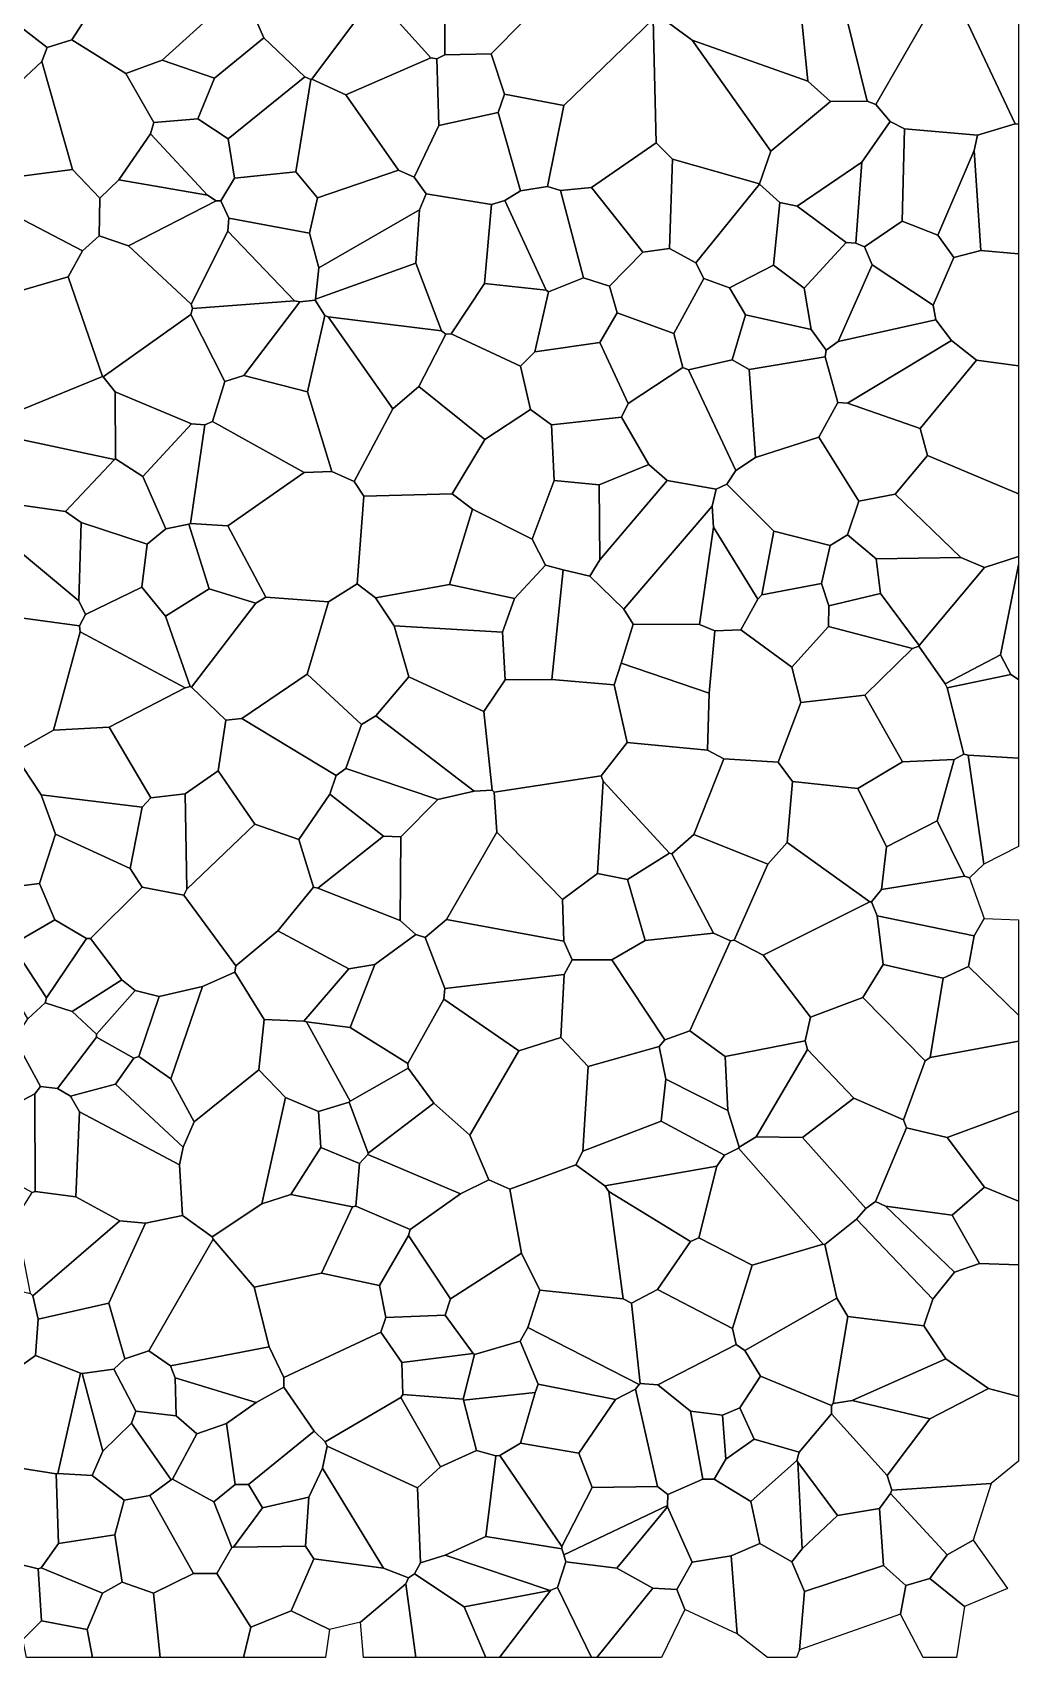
# Model space of a CAD drawing. Header units: metres. Extents: x 0 to 500, y 0 to 500.
# Drawn here: x 333.8 to 500, y 0 to 273.9 of the extents above; entities that cross this region are included whole.
import ezdxf

# ---------------------------------------------------------------- set-up
doc = ezdxf.new("R2010")
doc.units = ezdxf.units.M
doc.layers.add('Ferrite', color=7, linetype='Continuous')
doc.layers.add('Martensite', color=8, linetype='Continuous')

msp = doc.modelspace()

# ---------------------------------------------------------------- linework, layer by layer
at = {"layer": 'Ferrite'}
for points in [[(325.94, 279.27), (325.29, 282.45), (332.75, 299.51), (337.43, 298.85), (344.35, 292.52), (342.78, 276.29), (340.41, 272.62), (336.27, 271.32), (325.94, 279.27)], [(416.63, 275.82), (411.12, 270.28), (403.31, 270.09), (403.27, 279.12), (411.22, 280.96), (416.63, 275.82)], [(312.63, 267.78), (316.68, 275.55), (325.94, 279.27), (336.27, 271.32), (335.32, 268.95), (330.86, 264.74), (314.4, 263.72), (313.36, 264.85), (312.63, 267.78)], [(444.97, 272.56), (458.22, 253.84), (456.31, 248.37), (441.64, 252.49), (438.92, 255.25), (438.4, 276.13), (438.69, 277.18), (444.97, 272.56)], [(499.44, 258.49), (493.1, 256.54), (480.77, 257.63), (478.36, 258.85), (475.95, 261.7), (485.26, 277.88), (490.58, 277.29), (499.44, 258.49)], [(402.28, 258.19), (401.93, 269.4), (403.31, 270.09), (411.12, 270.28), (413.33, 263.48), (412.3, 260.4), (402.28, 258.19)], [(386.59, 263.36), (395.46, 250.66), (381.81, 246.01), (378.14, 250.4), (380.67, 265.96), (380.89, 265.97), (386.59, 263.36)], [(480.77, 257.63), (480.37, 242.04), (474.05, 237.74), (472.58, 238.34), (473.61, 252), (478.36, 258.85), (480.77, 257.63)], [(353.68, 256.79), (363.25, 246.46), (348.31, 249.02), (353.68, 256.79)], [(345.02, 239.58), (342.18, 237.07), (327.3, 244.83), (326.67, 249), (340.51, 250.8), (345.1, 245.94), (345.02, 239.58)], [(426.66, 232.53), (422.79, 247.21), (428.04, 247.72), (436.67, 236.83), (431.02, 231.12), (426.66, 232.53)], [(381.4, 228.73), (378.82, 228.46), (377.92, 228.63), (366.73, 240.36), (366.86, 242.55), (380.47, 240.06), (382.06, 234.2), (381.48, 228.94), (381.4, 228.73)], [(332.12, 210.38), (323.14, 227.88), (339.77, 232.66), (345.55, 215.89), (332.12, 210.38)], [(429.42, 221.61), (418.46, 220.05), (420.75, 230.16), (426.66, 232.53), (431.02, 231.12), (432.32, 226.62), (429.42, 221.61)], [(394.51, 210.42), (387.99, 198.17), (384.24, 199.86), (380.15, 213.33), (383.05, 226.19), (383.59, 225.94), (394.51, 210.42)], [(486.04, 225.45), (488.68, 221.94), (471.18, 211.39), (469.54, 211.5), (467.41, 219.2), (467.55, 220.33), (469.57, 221.81), (486.04, 225.45)], [(492.92, 218.66), (500, 217.66), (500, 196.1), (484.66, 202.56), (483.44, 207.14), (492.92, 218.66)], [(330.5, 205.54), (330.49, 206.28), (331.08, 208.46), (332.12, 210.38), (345.55, 215.89), (345.7, 215.84), (347.7, 213.28), (347.74, 202.01), (347.58, 201.88), (330.5, 205.54)], [(366.22, 215.02), (369.42, 216.04), (380.15, 213.33), (384.24, 199.86), (379.57, 199.7), (364.12, 208.32), (366.22, 215.02)], [(473.09, 194.87), (466.36, 205.65), (469.54, 211.5), (471.18, 211.39), (483.44, 207.14), (484.66, 202.56), (479.2, 196.08), (473.09, 194.87)], [(440.75, 198.35), (429.43, 184.97), (429.32, 197.61), (437.68, 201.04), (440.75, 198.35)], [(379.57, 199.7), (384.24, 199.86), (387.99, 198.17), (389.64, 195.71), (388.51, 180.96), (383.7, 177.93), (373.13, 178.69), (366.7, 190.7), (379.57, 199.7)], [(448.56, 190.47), (448.36, 194.02), (449.01, 196.88), (450.81, 197.72), (458.74, 189.84), (456.7, 179.09), (456.04, 178.37), (448.56, 190.47)], [(418.01, 188.47), (420.23, 184.09), (415.03, 178.48), (404.09, 180.85), (407.96, 193.52), (418.01, 188.47)], [(342.69, 175.77), (341.69, 173.84), (324.25, 176.2), (324.67, 183.57), (328.98, 188.6), (341.58, 178.06), (342.69, 175.77)], [(423.24, 183.28), (421.3, 164.8), (413.43, 164.79), (413.01, 172.78), (415.03, 178.48), (420.23, 184.09), (423.24, 183.28)], [(352.22, 180.38), (356.18, 175.49), (360.33, 163.63), (359.49, 163.42), (341.83, 172.87), (341.69, 173.84), (342.69, 175.77), (352.22, 180.38)], [(366.39, 157.96), (360.6, 163.54), (371.44, 177.67), (373.13, 178.69), (383.7, 177.93), (380.05, 165.73), (369.06, 158.24), (366.39, 157.96)], [(447.86, 162.5), (433.04, 167.59), (435.05, 174.15), (446.24, 174.07), (448.78, 173), (447.86, 162.5)], [(483.21, 170.43), (487.66, 164.1), (487.95, 163.44), (490.78, 152.24), (489.14, 151.33), (480.47, 150.96), (474.09, 162.21), (482.14, 170.02), (483.21, 170.43)], [(487.66, 164.1), (496.94, 168.99), (498.68, 165.65), (487.95, 163.44), (487.66, 164.1)], [(445.25, 138.72), (441.53, 135.47), (441.18, 135.55), (429.97, 147.7), (429.62, 148.57), (434.04, 154.18), (447.54, 152.91), (450.3, 151.44), (445.25, 138.72)], [(318.6, 128.42), (317.66, 132.65), (323.8, 150.92), (326.19, 153.13), (330.57, 152.44), (335.24, 145.4), (337.64, 138.77), (334.98, 130.46), (318.6, 128.42)], [(486.3, 140.98), (489.14, 151.33), (490.78, 152.24), (491.53, 152.09), (494.17, 133.7), (491.71, 131.38), (490.9, 131.7), (486.3, 140.98)], [(350.25, 132.96), (352.28, 143.3), (353.71, 144.86), (359.51, 145.53), (359.79, 129.48), (359.29, 128.49), (352.25, 129.82), (350.25, 132.96)], [(475.2, 127.34), (474.94, 127.37), (460.98, 137.35), (461.87, 147.65), (472.89, 146.43), (477.75, 136.62), (476.88, 129.43), (475.2, 127.34)], [(378.66, 137.83), (381.12, 129.82), (375.12, 122.47), (368.03, 116.56), (359.29, 128.49), (359.79, 129.48), (371.28, 140.45), (378.66, 137.83)], [(381.86, 129.68), (392.97, 138.4), (395.88, 138.28), (395.78, 124.23), (381.86, 129.68)], [(399.96, 121.37), (403.58, 124.37), (423.36, 120.73), (424.74, 117.55), (423.4, 115.11), (403.26, 112.76), (399.96, 121.37)], [(491.59, 116.47), (487.28, 114.5), (477.16, 116.77), (476.17, 124.98), (492.53, 121.64), (491.59, 116.47)], [(379.53, 107.24), (372.84, 107.5), (367.88, 115.52), (368.03, 116.56), (375.12, 122.47), (387.08, 116.04), (379.53, 107.24)], [(456.98, 118.37), (464.91, 107.9), (464.03, 103.95), (450.55, 101.28), (444.57, 105.6), (451.44, 120.8), (452.06, 120.9), (456.98, 118.37)], [(348.81, 114.22), (351.07, 112.42), (344.57, 105.03), (340.46, 108.86), (348.81, 114.22)], [(355.14, 111.39), (362.43, 113.06), (357.09, 97.51), (351.71, 101.31), (355.14, 111.39)], [(387.34, 93.76), (379.99, 107.12), (387.31, 106.19), (397.04, 100.09), (397.08, 99.34), (387.34, 93.76)], [(407.5, 88.03), (415.77, 102.24), (422.87, 104.51), (427.44, 99.62), (426.56, 85.32), (425.39, 83.04), (414.23, 78.95), (410.72, 80.51), (407.5, 88.03)], [(440.52, 97.44), (439.43, 102.95), (440.37, 104.07), (444.57, 105.6), (450.55, 101.28), (451, 92.18), (440.52, 97.44)], [(472.22, 94.29), (480.61, 90.61), (481.1, 89.24), (475.9, 76.87), (474.27, 75.68), (463.58, 87.66), (472.22, 94.29)], [(425.39, 83.04), (426.56, 85.32), (439.77, 90.38), (450.41, 84.65), (449.12, 82.82), (430.27, 79.49), (425.39, 83.04)], [(475.9, 76.87), (481.1, 89.24), (487.97, 87.64), (494.28, 79.29), (488.81, 74.55), (477.56, 76.09), (475.9, 76.87)], [(414.23, 78.95), (425.39, 83.04), (430.27, 79.49), (430.94, 78.54), (433.37, 60.47), (419.32, 61.89), (416.2, 68.16), (414.23, 78.95)], [(382.48, 64.78), (371.16, 62.4), (364.25, 70.52), (364.09, 70.89), (372.44, 76.46), (377.33, 78.01), (387.74, 75.95), (382.48, 64.78)], [(393.34, 57.29), (392.26, 62.71), (397.17, 71.11), (404.25, 60.43), (403.35, 57.72), (393.34, 57.29)], [(444.71, 70.11), (446.1, 70.71), (455.11, 66.14), (451.77, 55.45), (439.15, 62.02), (444.71, 70.11)], [(494.92, 45.36), (487.77, 50.36), (484.03, 55.89), (485.55, 60.4), (489.23, 64.94), (493.41, 66.41), (500, 66.16), (500, 44.01), (494.92, 45.36)], [(392.26, 62.71), (393.34, 57.29), (392.49, 54.85), (376.15, 47.21), (373.68, 52.38), (371.16, 62.4), (382.48, 64.78), (392.26, 62.71)], [(376.15, 47.21), (376.13, 45.54), (371.5, 42.99), (357.8, 47.11), (357.01, 49.15), (373.68, 52.38), (376.15, 47.21)], [(406.37, 43.54), (408.29, 51.08), (415.97, 53.3), (419.01, 46.05), (418.53, 44.67), (406.42, 43.36), (406.37, 43.54)], [(487.77, 50.36), (494.92, 45.36), (485.05, 40.21), (471.97, 43.34), (487.77, 50.36)], [(383.14, 36.35), (395.89, 43.79), (402.56, 32.15), (398.69, 28.6), (383.46, 35.59), (383.14, 36.35)], [(450.12, 40.86), (453.04, 42.05), (455.46, 36.82), (450.65, 33.44), (450.12, 40.86)], [(353.57, 27.33), (349.22, 26.54), (343.81, 30.65), (345.63, 34.79), (350.46, 39.5), (357.15, 29.93), (353.57, 27.33)], [(370.2, 29.17), (381.25, 38.15), (383.14, 36.35), (383.46, 35.59), (382.67, 31.9), (380.38, 27.01), (372.52, 25.25), (370.2, 29.17)], [(463.54, 18.33), (462.78, 32.92), (469.46, 23.94), (463.54, 18.33)], [(337.79, 30.97), (338.06, 31.03), (343.81, 30.65), (349.22, 26.54), (347.64, 20.66), (338.13, 19.19), (337.79, 30.97)], [(381.21, 16.61), (379.82, 18.74), (380.38, 27.01), (382.67, 31.9), (392.95, 15.03), (381.21, 16.61)], [(423.01, 18.68), (428.14, 28.67), (439.12, 28.83), (440.89, 27.48), (440.81, 25.59), (423.36, 17.33), (422.99, 18.3), (423.01, 18.68)], [(347.64, 20.66), (349.22, 26.54), (353.57, 27.33), (360.9, 14.13), (354.18, 10.83), (348.88, 12.7), (347.64, 20.66)], [(410.18, 20.42), (422.99, 18.3), (423.36, 17.33), (423.66, 16.12), (422.3, 11.82), (421.16, 11.32), (421.04, 11.31), (403.32, 17.27), (410.18, 20.42)], [(443.73, 8.11), (442.42, 11.45), (444.96, 16.07), (451.55, 17.13), (452.56, 3.98), (443.73, 8.11)], [(422.3, 11.82), (423.66, 16.12), (432.28, 15.06), (438.36, 11.67), (428.93, 0), (428.04, 0), (422.3, 11.82)], [(480.1, 7.32), (463.06, 1.3), (463.9, 11.12), (477.25, 15.52), (481, 12.16), (480.1, 7.32)]]:
    msp.add_lwpolyline(points, close=True, dxfattribs=at)
at = {"layer": 'Martensite'}
for points in [[(340.41, 272.62), (342.78, 276.29), (367.34, 285.9), (367.58, 285.58), (368.93, 281.3), (355.63, 269.19), (349.5, 266.96), (340.41, 272.62)], [(396.84, 286.62), (399.52, 285.45), (403.27, 279.12), (403.31, 270.09), (401.93, 269.4), (400.91, 269.57), (391.44, 280.18), (391.5, 281.13), (396.84, 286.62)], [(455.58, 282.71), (463.28, 277.55), (464.5, 265.67), (444.97, 272.56), (438.69, 277.18), (438.65, 277.45), (440.23, 279.99), (446.61, 282.77), (455.58, 282.71)], [(475.95, 261.7), (474.48, 262.29), (470.83, 277.08), (473.48, 280.84), (480.99, 282.96), (485.26, 277.88), (475.95, 261.7)], [(499.44, 258.49), (490.58, 277.29), (492.51, 278.88), (500, 282.46), (500, 258.42), (499.44, 258.49)], [(355.63, 269.19), (368.93, 281.3), (369.58, 280.27), (372.76, 272.99), (364.47, 266.16), (355.63, 269.19)], [(369.58, 280.27), (390.62, 281.57), (391.5, 281.13), (391.44, 280.18), (380.89, 265.97), (380.67, 265.96), (379.68, 266.37), (372.76, 272.99), (369.58, 280.27)], [(400.91, 269.57), (386.59, 263.36), (380.89, 265.97), (391.44, 280.18), (400.91, 269.57)], [(438.69, 277.18), (438.4, 276.13), (423.34, 261.58), (413.33, 263.48), (411.12, 270.28), (416.63, 275.82), (427.69, 278.61), (435.41, 278.04), (438.65, 277.45), (438.69, 277.18)], [(474.48, 262.29), (468.28, 262.23), (464.5, 265.67), (463.28, 277.55), (470.83, 277.08), (474.48, 262.29)], [(420.57, 247.92), (423.34, 261.58), (438.4, 276.13), (438.92, 255.25), (428.04, 247.72), (422.79, 247.21), (420.57, 247.92)], [(353.68, 256.79), (348.31, 249.02), (345.1, 245.94), (340.51, 250.8), (335.32, 268.95), (336.27, 271.32), (340.41, 272.62), (349.5, 266.96), (354.2, 258.71), (353.68, 256.79)], [(364.47, 266.16), (372.76, 272.99), (379.68, 266.37), (366.76, 255.92), (361.67, 259.29), (364.47, 266.16)], [(468.28, 262.23), (458.22, 253.84), (444.97, 272.56), (464.5, 265.67), (468.28, 262.23)], [(340.51, 250.8), (326.67, 249), (323.96, 252.53), (330.86, 264.74), (335.32, 268.95), (340.51, 250.8)], [(354.2, 258.71), (349.5, 266.96), (355.63, 269.19), (364.47, 266.16), (361.67, 259.29), (354.2, 258.71)], [(401.93, 269.4), (402.28, 258.19), (398.12, 249.5), (395.46, 250.66), (386.59, 263.36), (400.91, 269.57), (401.93, 269.4)], [(379.68, 266.37), (380.67, 265.96), (378.14, 250.4), (367.83, 249.3), (366.76, 255.92), (379.68, 266.37)], [(416.02, 247.18), (412.3, 260.4), (413.33, 263.48), (423.34, 261.58), (420.57, 247.92), (416.02, 247.18)], [(400.14, 246.67), (398.12, 249.5), (402.28, 258.19), (412.3, 260.4), (416.02, 247.18), (413.39, 245.53), (411.18, 244.89), (400.14, 246.67)], [(478.36, 258.85), (473.61, 252), (462.7, 244.59), (459.77, 245.2), (456.33, 248.32), (456.31, 248.37), (458.22, 253.84), (468.28, 262.23), (474.48, 262.29), (475.95, 261.7), (478.36, 258.85)], [(366.76, 255.92), (367.83, 249.3), (365.53, 245.47), (364.73, 245.51), (363.25, 246.46), (353.68, 256.79), (354.2, 258.71), (361.67, 259.29), (366.76, 255.92)], [(492.53, 253.97), (486.39, 239.72), (480.37, 242.04), (480.77, 257.63), (493.1, 256.54), (492.53, 253.97)], [(500, 258.42), (500, 236.57), (493.66, 237.14), (492.53, 253.97), (493.1, 256.54), (499.44, 258.49), (500, 258.42)], [(436.67, 236.83), (428.04, 247.72), (438.92, 255.25), (441.64, 252.49), (441.15, 237.46), (436.67, 236.83)], [(441.15, 237.46), (441.64, 252.49), (456.31, 248.37), (456.33, 248.32), (445.61, 235.06), (441.15, 237.46)], [(472.58, 238.34), (470.96, 238.46), (462.7, 244.59), (473.61, 252), (472.58, 238.34)], [(493.66, 237.14), (489.07, 235.93), (486.39, 239.72), (492.53, 253.97), (493.66, 237.14)], [(366.86, 242.55), (365.53, 245.47), (367.83, 249.3), (378.14, 250.4), (381.81, 246.01), (380.47, 240.06), (366.86, 242.55)], [(382.06, 234.2), (380.47, 240.06), (381.81, 246.01), (395.46, 250.66), (398.12, 249.5), (400.14, 246.67), (399.02, 244), (382.06, 234.2)], [(348.31, 249.02), (363.25, 246.46), (364.73, 245.51), (349.95, 237.9), (345.02, 239.58), (345.1, 245.94), (348.31, 249.02)], [(399.02, 244), (400.14, 246.67), (411.18, 244.89), (409.96, 231.56), (404.37, 223.08), (403.47, 223), (402.75, 223.61), (398.37, 234.97), (399.02, 244)], [(420.75, 230.16), (420.38, 230.45), (413.39, 245.53), (416.02, 247.18), (420.57, 247.92), (422.79, 247.21), (426.66, 232.53), (420.75, 230.16)], [(451.28, 230.84), (446.94, 232.41), (445.61, 235.06), (456.33, 248.32), (459.77, 245.2), (458.71, 234.64), (451.28, 230.84)], [(342.18, 237.07), (339.77, 232.66), (323.14, 227.88), (319.93, 229.11), (319.14, 229.67), (325.69, 242.09), (327.3, 244.83), (342.18, 237.07)], [(364.73, 245.51), (365.53, 245.47), (366.86, 242.55), (366.73, 240.36), (360.53, 228.08), (349.95, 237.9), (364.73, 245.51)], [(381.48, 228.94), (382.06, 234.2), (399.02, 244), (398.37, 234.97), (381.48, 228.94)], [(413.39, 245.53), (420.38, 230.45), (409.96, 231.56), (411.18, 244.89), (413.39, 245.53)], [(458.71, 234.64), (459.77, 245.2), (462.7, 244.59), (470.96, 238.46), (463.87, 230.78), (458.71, 234.64)], [(480.37, 242.04), (486.39, 239.72), (489.07, 235.93), (485.64, 227.89), (475.31, 234.72), (474.05, 237.74), (480.37, 242.04)], [(339.77, 232.66), (342.18, 237.07), (345.02, 239.58), (349.95, 237.9), (360.53, 228.08), (360.77, 227.35), (360.49, 226.36), (345.7, 215.84), (345.55, 215.89), (339.77, 232.66)], [(360.77, 227.35), (360.53, 228.08), (366.73, 240.36), (377.92, 228.63), (360.77, 227.35)], [(475.31, 234.72), (469.57, 221.81), (467.55, 220.33), (465.02, 223.8), (463.87, 230.78), (470.96, 238.46), (472.58, 238.34), (474.05, 237.74), (475.31, 234.72)], [(431.02, 231.12), (436.67, 236.83), (441.15, 237.46), (445.61, 235.06), (446.94, 232.41), (441.9, 223.14), (432.32, 226.62), (431.02, 231.12)], [(492.92, 218.66), (488.68, 221.94), (486.04, 225.45), (485.64, 227.89), (489.07, 235.93), (493.66, 237.14), (500, 236.57), (500, 217.66), (492.92, 218.66)], [(402.75, 223.61), (383.59, 225.94), (383.05, 226.19), (381.4, 228.73), (381.48, 228.94), (398.37, 234.97), (402.75, 223.61)], [(465.02, 223.8), (453.97, 226.26), (451.28, 230.84), (458.71, 234.64), (463.87, 230.78), (465.02, 223.8)], [(485.64, 227.89), (486.04, 225.45), (469.57, 221.81), (475.31, 234.72), (485.64, 227.89)], [(418.46, 220.05), (416.03, 217.61), (404.37, 223.08), (409.96, 231.56), (420.38, 230.45), (420.75, 230.16), (418.46, 220.05)], [(453.97, 226.26), (451.71, 218.7), (444.37, 217), (443.39, 217.42), (441.9, 223.14), (446.94, 232.41), (451.28, 230.84), (453.97, 226.26)], [(369.42, 216.04), (366.22, 215.02), (360.49, 226.36), (360.77, 227.35), (377.92, 228.63), (378.82, 228.46), (369.42, 216.04)], [(383.05, 226.19), (380.15, 213.33), (369.42, 216.04), (378.82, 228.46), (381.4, 228.73), (383.05, 226.19)], [(360.49, 226.36), (366.22, 215.02), (364.12, 208.32), (362.82, 207.73), (360.59, 207.92), (347.7, 213.28), (345.7, 215.84), (360.49, 226.36)], [(403.47, 223), (398.92, 214.23), (394.51, 210.42), (383.59, 225.94), (402.75, 223.61), (403.47, 223)], [(441.9, 223.14), (443.39, 217.42), (434.17, 211.31), (429.42, 221.61), (432.32, 226.62), (441.9, 223.14)], [(465.02, 223.8), (467.55, 220.33), (467.41, 219.2), (454.61, 217.08), (451.71, 218.7), (453.97, 226.26), (465.02, 223.8)], [(404.37, 223.08), (416.03, 217.61), (417.72, 210.32), (410.04, 205.28), (398.92, 214.23), (403.47, 223), (404.37, 223.08)], [(471.18, 211.39), (488.68, 221.94), (492.92, 218.66), (483.44, 207.14), (471.18, 211.39)], [(429.42, 221.61), (434.17, 211.31), (433.08, 209.03), (421.28, 207.74), (417.72, 210.32), (416.03, 217.61), (418.46, 220.05), (429.42, 221.61)], [(466.36, 205.65), (455.67, 202.24), (454.61, 217.08), (467.41, 219.2), (469.54, 211.5), (466.36, 205.65)], [(444.37, 217), (452.34, 200.02), (450.81, 197.72), (449.01, 196.88), (440.75, 198.35), (437.68, 201.04), (433.08, 209.03), (434.17, 211.31), (443.39, 217.42), (444.37, 217)], [(444.37, 217), (451.71, 218.7), (454.61, 217.08), (455.67, 202.24), (452.34, 200.02), (444.37, 217)], [(410.04, 205.28), (404.53, 196.13), (389.64, 195.71), (387.99, 198.17), (394.51, 210.42), (398.92, 214.23), (410.04, 205.28)], [(347.7, 213.28), (360.59, 207.92), (352.35, 199.03), (347.74, 202.01), (347.7, 213.28)], [(364.12, 208.32), (379.57, 199.7), (366.7, 190.7), (360.42, 191.14), (362.82, 207.73), (364.12, 208.32)], [(421.7, 198.35), (418.01, 188.47), (407.96, 193.52), (404.53, 196.13), (410.04, 205.28), (417.72, 210.32), (421.28, 207.74), (421.7, 198.35)], [(429.32, 197.61), (421.7, 198.35), (421.28, 207.74), (433.08, 209.03), (437.68, 201.04), (429.32, 197.61)], [(339.31, 193.15), (331.84, 194.22), (330.25, 198.58), (330.5, 205.54), (347.58, 201.88), (339.31, 193.15)], [(352.35, 199.03), (360.59, 207.92), (362.82, 207.73), (360.42, 191.14), (360.11, 191), (356.25, 190.22), (352.35, 199.03)], [(468.27, 187.38), (458.74, 189.84), (450.81, 197.72), (452.34, 200.02), (455.67, 202.24), (466.36, 205.65), (473.09, 194.87), (471.19, 189.21), (468.27, 187.38)], [(339.31, 193.15), (347.58, 201.88), (347.74, 202.01), (352.35, 199.03), (356.25, 190.22), (353.11, 187.64), (341.96, 191.28), (339.31, 193.15)], [(479.2, 196.08), (484.66, 202.56), (500, 196.1), (500, 185.54), (494.25, 183.72), (490.29, 185.4), (479.2, 196.08)], [(429.43, 184.97), (427.72, 182.26), (423.24, 183.28), (420.23, 184.09), (418.01, 188.47), (421.7, 198.35), (429.32, 197.61), (429.43, 184.97)], [(440.75, 198.35), (449.01, 196.88), (448.36, 194.02), (433.46, 176.7), (427.72, 182.26), (429.43, 184.97), (440.75, 198.35)], [(404.09, 180.85), (391.6, 178.58), (388.51, 180.96), (389.64, 195.71), (404.53, 196.13), (407.96, 193.52), (404.09, 180.85)], [(476.01, 185.17), (471.19, 189.21), (473.09, 194.87), (479.2, 196.08), (490.29, 185.4), (476.01, 185.17)], [(328.98, 188.6), (331.84, 194.22), (339.31, 193.15), (341.96, 191.28), (341.58, 178.06), (328.98, 188.6)], [(435.05, 174.15), (433.46, 176.7), (448.36, 194.02), (448.56, 190.47), (446.24, 174.07), (435.05, 174.15)], [(341.96, 191.28), (353.11, 187.64), (352.22, 180.38), (342.69, 175.77), (341.58, 178.06), (341.96, 191.28)], [(353.11, 187.64), (356.25, 190.22), (360.11, 191), (363.57, 180.11), (356.18, 175.49), (352.22, 180.38), (353.11, 187.64)], [(366.7, 190.7), (373.13, 178.69), (371.44, 177.67), (363.57, 180.11), (360.11, 191), (360.42, 191.14), (366.7, 190.7)], [(446.24, 174.07), (448.56, 190.47), (456.04, 178.37), (453.21, 173.22), (448.78, 173), (446.24, 174.07)], [(466.78, 180.99), (456.7, 179.09), (458.74, 189.84), (468.27, 187.38), (466.78, 180.99)], [(476.72, 179.31), (468.05, 177.26), (466.78, 180.99), (468.27, 187.38), (471.19, 189.21), (476.01, 185.17), (476.72, 179.31)], [(494.25, 183.72), (483.25, 170.56), (476.72, 179.31), (476.01, 185.17), (490.29, 185.4), (494.25, 183.72)], [(500, 185.54), (500, 184.13), (496.94, 168.99), (487.66, 164.1), (483.21, 170.43), (483.25, 170.56), (494.25, 183.72), (500, 185.54)], [(498.68, 165.65), (496.94, 168.99), (500, 184.13), (500, 164.84), (498.68, 165.65)], [(380.05, 165.73), (383.7, 177.93), (388.51, 180.96), (391.6, 178.58), (394.74, 173.87), (397.2, 165.25), (391.64, 158.69), (389.21, 157.25), (380.05, 165.73)], [(413.01, 172.78), (394.74, 173.87), (391.6, 178.58), (404.09, 180.85), (415.03, 178.48), (413.01, 172.78)], [(421.3, 164.8), (423.24, 183.28), (427.72, 182.26), (433.46, 176.7), (435.05, 174.15), (433.04, 167.59), (431.83, 163.94), (421.3, 164.8)], [(467.95, 173.78), (461.77, 166.9), (453.21, 173.22), (456.04, 178.37), (456.7, 179.09), (466.78, 180.99), (468.05, 177.26), (467.95, 173.78)], [(356.18, 175.49), (363.57, 180.11), (371.44, 177.67), (360.6, 163.54), (360.33, 163.63), (356.18, 175.49)], [(483.21, 170.43), (482.14, 170.02), (467.95, 173.78), (468.05, 177.26), (476.72, 179.31), (483.25, 170.56), (483.21, 170.43)], [(337.29, 156.26), (330.57, 152.44), (326.19, 153.13), (319.7, 166.88), (324.25, 176.2), (341.69, 173.84), (341.83, 172.87), (337.29, 156.26)], [(346.7, 156.81), (337.29, 156.26), (341.83, 172.87), (359.49, 163.42), (346.7, 156.81)], [(409.84, 159.44), (397.2, 165.25), (394.74, 173.87), (413.01, 172.78), (413.43, 164.79), (409.84, 159.44)], [(453.21, 173.22), (461.77, 166.9), (463.33, 160.94), (459.5, 150.89), (450.3, 151.44), (447.54, 152.91), (447.86, 162.5), (448.78, 173), (453.21, 173.22)], [(474.09, 162.21), (463.33, 160.94), (461.77, 166.9), (467.95, 173.78), (482.14, 170.02), (474.09, 162.21)], [(433.04, 167.59), (447.86, 162.5), (447.54, 152.91), (434.04, 154.18), (431.83, 163.94), (433.04, 167.59)], [(369.06, 158.24), (380.05, 165.73), (389.21, 157.25), (386.6, 149.8), (384.95, 148.63), (369.06, 158.24)], [(397.2, 165.25), (409.84, 159.44), (411.24, 146.18), (408.22, 146.02), (391.64, 158.69), (397.2, 165.25)], [(434.04, 154.18), (429.62, 148.57), (411.59, 145.86), (411.24, 146.18), (409.84, 159.44), (413.43, 164.79), (421.3, 164.8), (431.83, 163.94), (434.04, 154.18)], [(491.53, 152.09), (490.78, 152.24), (487.95, 163.44), (498.68, 165.65), (500, 164.84), (500, 151.57), (491.53, 152.09)], [(359.51, 145.53), (353.71, 144.86), (346.7, 156.81), (359.49, 163.42), (360.33, 163.63), (360.6, 163.54), (366.39, 157.96), (365.05, 149.41), (359.51, 145.53)], [(472.89, 146.43), (461.87, 147.65), (459.5, 150.89), (463.33, 160.94), (474.09, 162.21), (480.47, 150.96), (472.89, 146.43)], [(330.57, 152.44), (337.29, 156.26), (346.7, 156.81), (353.71, 144.86), (352.28, 143.3), (335.24, 145.4), (330.57, 152.44)], [(366.39, 157.96), (369.06, 158.24), (384.95, 148.63), (383.92, 145.52), (378.66, 137.83), (371.28, 140.45), (365.05, 149.41), (366.39, 157.96)], [(391.64, 158.69), (408.22, 146.02), (402.12, 144.62), (386.6, 149.8), (389.21, 157.25), (391.64, 158.69)], [(445.25, 138.72), (450.3, 151.44), (459.5, 150.89), (461.87, 147.65), (460.98, 137.35), (457.76, 133.7), (445.25, 138.72)], [(472.89, 146.43), (480.47, 150.96), (489.14, 151.33), (486.3, 140.98), (477.75, 136.62), (472.89, 146.43)], [(494.17, 133.7), (491.53, 152.09), (500, 151.57), (500, 136.66), (494.17, 133.7)], [(371.28, 140.45), (359.79, 129.48), (359.51, 145.53), (365.05, 149.41), (371.28, 140.45)], [(386.6, 149.8), (402.12, 144.62), (395.88, 138.28), (392.97, 138.4), (383.92, 145.52), (384.95, 148.63), (386.6, 149.8)], [(429.62, 148.57), (429.97, 147.7), (429.03, 132.14), (423.12, 127.73), (412.06, 139.11), (411.59, 145.86), (429.62, 148.57)], [(335.24, 145.4), (352.28, 143.3), (350.25, 132.96), (337.64, 138.77), (335.24, 145.4)], [(392.97, 138.4), (381.86, 129.68), (381.12, 129.82), (378.66, 137.83), (383.92, 145.52), (392.97, 138.4)], [(395.78, 124.23), (395.88, 138.28), (402.12, 144.62), (408.22, 146.02), (411.24, 146.18), (411.59, 145.86), (412.06, 139.11), (403.58, 124.37), (399.96, 121.37), (398.41, 121.87), (395.78, 124.23)], [(429.03, 132.14), (429.97, 147.7), (441.18, 135.55), (434.09, 131.13), (429.03, 132.14)], [(477.75, 136.62), (486.3, 140.98), (490.9, 131.7), (476.88, 129.43), (477.75, 136.62)], [(337.54, 124.32), (334.98, 130.46), (337.64, 138.77), (350.25, 132.96), (352.25, 129.82), (343.56, 121.2), (342.86, 121.19), (337.54, 124.32)], [(412.06, 139.11), (423.12, 127.73), (423.36, 120.73), (403.58, 124.37), (412.06, 139.11)], [(452.06, 120.9), (451.44, 120.8), (448.6, 122.05), (441.53, 135.47), (445.25, 138.72), (457.76, 133.7), (452.06, 120.9)], [(460.98, 137.35), (474.94, 127.37), (456.98, 118.37), (452.06, 120.9), (457.76, 133.7), (460.98, 137.35)], [(437.06, 120.86), (434.09, 131.13), (441.18, 135.55), (441.53, 135.47), (448.6, 122.05), (437.06, 120.86)], [(431.44, 117.6), (424.74, 117.55), (423.36, 120.73), (423.12, 127.73), (429.03, 132.14), (434.09, 131.13), (437.06, 120.86), (431.44, 117.6)], [(490.9, 131.7), (491.71, 131.38), (494.22, 124.54), (492.53, 121.64), (476.17, 124.98), (475.2, 127.34), (476.88, 129.43), (490.9, 131.7)], [(325.9, 119.76), (324.5, 120.07), (318.14, 125.83), (318.6, 128.42), (334.98, 130.46), (337.54, 124.32), (330.3, 120.12), (325.9, 119.76)], [(352.25, 129.82), (359.29, 128.49), (368.03, 116.56), (367.88, 115.52), (362.43, 113.06), (355.14, 111.39), (351.07, 112.42), (348.81, 114.22), (343.56, 121.2), (352.25, 129.82)], [(391.51, 116.81), (387.08, 116.04), (375.12, 122.47), (381.12, 129.82), (381.86, 129.68), (395.78, 124.23), (398.41, 121.87), (391.51, 116.81)], [(477.16, 116.77), (473.77, 111.25), (464.91, 107.9), (456.98, 118.37), (474.94, 127.37), (475.2, 127.34), (476.17, 124.98), (477.16, 116.77)], [(330.3, 120.12), (337.54, 124.32), (342.86, 121.19), (336.12, 111.16), (330.3, 120.12)], [(494.22, 124.54), (500, 124.3), (500, 108.23), (491.59, 116.47), (492.53, 121.64), (494.22, 124.54)], [(342.86, 121.19), (343.56, 121.2), (348.81, 114.22), (340.46, 108.86), (335.91, 110.31), (336.12, 111.16), (342.86, 121.19)], [(387.31, 106.19), (391.51, 116.81), (398.41, 121.87), (399.96, 121.37), (403.26, 112.76), (403.14, 110.97), (397.04, 100.09), (387.31, 106.19)], [(451.44, 120.8), (444.57, 105.6), (440.37, 104.07), (431.44, 117.6), (437.06, 120.86), (448.6, 122.05), (451.44, 120.8)], [(335.91, 110.31), (333, 107.64), (325.9, 119.76), (330.3, 120.12), (336.12, 111.16), (335.91, 110.31)], [(357.09, 97.51), (362.43, 113.06), (367.88, 115.52), (372.84, 107.5), (371.91, 99.05), (361, 90.26), (357.09, 97.51)], [(379.53, 107.24), (387.08, 116.04), (391.51, 116.81), (387.31, 106.19), (379.99, 107.12), (379.53, 107.24)], [(423.4, 115.11), (422.87, 104.51), (415.77, 102.24), (403.14, 110.97), (403.26, 112.76), (423.4, 115.11)], [(427.44, 99.62), (422.87, 104.51), (423.4, 115.11), (424.74, 117.55), (431.44, 117.6), (440.37, 104.07), (439.43, 102.95), (427.44, 99.62)], [(485.08, 101.13), (484.28, 100.57), (473.77, 111.25), (477.16, 116.77), (487.28, 114.5), (485.08, 101.13)], [(500, 108.23), (500, 103.87), (485.08, 101.13), (487.28, 114.5), (491.59, 116.47), (500, 108.23)], [(355.14, 111.39), (351.71, 101.31), (350.86, 101.03), (344.59, 104.54), (344.57, 105.03), (351.07, 112.42), (355.14, 111.39)], [(340.46, 108.86), (344.57, 105.03), (344.59, 104.54), (337.99, 95.88), (335.14, 96.22), (330.81, 104.21), (333, 107.64), (335.91, 110.31), (340.46, 108.86)], [(397.04, 100.09), (403.14, 110.97), (415.77, 102.24), (407.5, 88.03), (401.42, 93.43), (397.08, 99.34), (397.04, 100.09)], [(464.03, 103.95), (464.91, 107.9), (473.77, 111.25), (484.28, 100.57), (480.61, 90.61), (472.22, 94.29), (464.44, 102.49), (464.03, 103.95)], [(371.91, 99.05), (372.84, 107.5), (379.53, 107.24), (379.99, 107.12), (387.34, 93.76), (387.15, 93.59), (381.99, 91.99), (376.4, 94.37), (371.91, 99.05)], [(322.79, 105.42), (330.81, 104.21), (335.14, 96.22), (334.19, 95.01), (319.54, 87.28), (317.08, 87.52), (314.44, 92.09), (314.59, 95.29), (317.82, 102.52), (321.15, 104.94), (322.79, 105.42)], [(337.99, 95.88), (344.59, 104.54), (350.86, 101.03), (347.75, 96.63), (340.16, 94.6), (337.99, 95.88)], [(426.56, 85.32), (427.44, 99.62), (439.43, 102.95), (440.52, 97.44), (439.77, 90.38), (426.56, 85.32)], [(451, 92.18), (450.55, 101.28), (464.03, 103.95), (464.44, 102.49), (455.79, 87.75), (452.88, 86.02), (451, 92.18)], [(464.44, 102.49), (472.22, 94.29), (463.58, 87.66), (455.79, 87.75), (464.44, 102.49)], [(487.97, 87.64), (481.1, 89.24), (480.61, 90.61), (484.28, 100.57), (485.08, 101.13), (500, 103.87), (500, 92.1), (487.97, 87.64)], [(347.75, 96.63), (350.86, 101.03), (351.71, 101.31), (357.09, 97.51), (361, 90.26), (359.15, 86), (347.75, 96.63)], [(364.09, 70.89), (359.06, 74.48), (358.55, 83.03), (359.15, 86), (361, 90.26), (371.91, 99.05), (376.4, 94.37), (372.44, 76.46), (364.09, 70.89)], [(401.42, 93.43), (390.35, 85.01), (387.15, 93.59), (387.34, 93.76), (397.08, 99.34), (401.42, 93.43)], [(341.69, 91.98), (341.09, 77.66), (334.23, 78.52), (334.19, 95.01), (335.14, 96.22), (337.99, 95.88), (340.16, 94.6), (341.69, 91.98)], [(358.55, 83.03), (341.69, 91.98), (340.16, 94.6), (347.75, 96.63), (359.15, 86), (358.55, 83.03)], [(439.77, 90.38), (440.52, 97.44), (451, 92.18), (452.88, 86.02), (452.79, 85.85), (450.41, 84.65), (439.77, 90.38)], [(334.23, 78.52), (333.73, 78.35), (324.79, 83.24), (319.54, 87.28), (334.19, 95.01), (334.23, 78.52)], [(372.44, 76.46), (376.4, 94.37), (381.99, 91.99), (382.4, 85.95), (377.33, 78.01), (372.44, 76.46)], [(382.4, 85.95), (381.99, 91.99), (387.15, 93.59), (390.35, 85.01), (390.29, 84.77), (388.89, 83.26), (382.4, 85.95)], [(390.29, 84.77), (390.35, 85.01), (401.42, 93.43), (407.5, 88.03), (410.72, 80.51), (405.91, 78.13), (390.29, 84.77)], [(359.06, 74.48), (352.81, 73.22), (348.49, 73.58), (341.09, 77.66), (341.69, 91.98), (358.55, 83.03), (359.06, 74.48)], [(494.28, 79.29), (487.97, 87.64), (500, 92.1), (500, 76.9), (494.28, 79.29)], [(452.79, 85.85), (452.88, 86.02), (455.79, 87.75), (463.58, 87.66), (474.27, 75.68), (472.67, 73.86), (467.35, 69.63), (467.09, 69.68), (452.79, 85.85)], [(387.74, 75.95), (377.33, 78.01), (382.4, 85.95), (388.89, 83.26), (388.3, 76.07), (387.74, 75.95)], [(450.41, 84.65), (452.79, 85.85), (467.09, 69.68), (455.11, 66.14), (446.1, 70.71), (449.12, 82.82), (450.41, 84.65)], [(388.89, 83.26), (390.29, 84.77), (405.91, 78.13), (397.44, 72.14), (388.3, 76.07), (388.89, 83.26)], [(430.27, 79.49), (449.12, 82.82), (446.1, 70.71), (444.71, 70.11), (430.94, 78.54), (430.27, 79.49)], [(404.25, 60.43), (397.17, 71.11), (397.44, 72.14), (405.91, 78.13), (410.72, 80.51), (414.23, 78.95), (416.2, 68.16), (404.25, 60.43)], [(330.94, 73.99), (333.73, 78.35), (334.23, 78.52), (341.09, 77.66), (348.49, 73.58), (333.82, 60.97), (333.42, 61.32), (330.94, 73.99)], [(433.37, 60.47), (430.94, 78.54), (444.71, 70.11), (439.15, 62.02), (434.78, 59.69), (433.37, 60.47)], [(474.27, 75.68), (475.9, 76.87), (477.56, 76.09), (489.23, 64.94), (485.55, 60.4), (472.67, 73.86), (474.27, 75.68)], [(493.41, 66.41), (488.81, 74.55), (494.28, 79.29), (500, 76.9), (500, 66.16), (493.41, 66.41)], [(364.25, 70.52), (353.39, 51.69), (349.33, 50.34), (346.64, 59.72), (352.81, 73.22), (359.06, 74.48), (364.09, 70.89), (364.25, 70.52)], [(397.44, 72.14), (397.17, 71.11), (392.26, 62.71), (382.48, 64.78), (387.74, 75.95), (388.3, 76.07), (397.44, 72.14)], [(477.56, 76.09), (488.81, 74.55), (493.41, 66.41), (489.23, 64.94), (477.56, 76.09)], [(348.49, 73.58), (352.81, 73.22), (346.64, 59.72), (334.73, 57), (333.82, 60.97), (348.49, 73.58)], [(472.67, 73.86), (485.55, 60.4), (484.03, 55.89), (471.23, 57.48), (469.36, 60.57), (467.35, 69.63), (472.67, 73.86)], [(357.01, 49.15), (353.39, 51.69), (364.25, 70.52), (371.16, 62.4), (373.68, 52.38), (357.01, 49.15)], [(467.35, 69.63), (469.36, 60.57), (453.87, 51.76), (452.41, 52.75), (451.77, 55.45), (455.11, 66.14), (467.09, 69.68), (467.35, 69.63)], [(419.32, 61.89), (417.3, 55.6), (415.97, 53.3), (408.29, 51.08), (408.06, 51.22), (403.35, 57.72), (404.25, 60.43), (416.2, 68.16), (419.32, 61.89)], [(333.42, 61.32), (333.82, 60.97), (334.73, 57), (334.3, 50.91), (325.38, 44.59), (321.01, 50.11), (320.44, 51.47), (324.44, 63.5), (333.42, 61.32)], [(433.37, 60.47), (434.78, 59.69), (436.2, 46.2), (436.03, 46.03), (417.3, 55.6), (419.32, 61.89), (433.37, 60.47)], [(439.15, 62.02), (451.77, 55.45), (452.41, 52.75), (439.17, 45.97), (436.2, 46.2), (434.78, 59.69), (439.15, 62.02)], [(471.23, 57.48), (468.75, 42.81), (468.49, 42.48), (456.52, 47.43), (453.87, 51.76), (469.36, 60.57), (471.23, 57.48)], [(346.64, 59.72), (349.33, 50.34), (347.47, 48.59), (342.16, 47.86), (341.87, 47.9), (334.3, 50.91), (334.73, 57), (346.64, 59.72)], [(408.06, 51.22), (396.02, 49.71), (392.49, 54.85), (393.34, 57.29), (403.35, 57.72), (408.06, 51.22)], [(383.14, 36.35), (381.25, 38.15), (376.13, 45.54), (376.15, 47.21), (392.49, 54.85), (396.02, 49.71), (396.21, 44.3), (395.89, 43.79), (383.14, 36.35)], [(436.03, 46.03), (435.43, 45.23), (432.05, 43.47), (419.01, 46.05), (415.97, 53.3), (417.3, 55.6), (436.03, 46.03)], [(484.03, 55.89), (487.77, 50.36), (471.97, 43.34), (468.75, 42.81), (471.23, 57.48), (484.03, 55.89)], [(444.72, 41.52), (439.17, 45.97), (452.41, 52.75), (453.87, 51.76), (456.52, 47.43), (453.04, 42.05), (450.12, 40.86), (444.72, 41.52)], [(341.87, 47.9), (338.06, 31.03), (337.79, 30.97), (331.76, 31.93), (325.02, 43.37), (325.38, 44.59), (334.3, 50.91), (341.87, 47.9)], [(347.47, 48.59), (349.33, 50.34), (353.39, 51.69), (357.01, 49.15), (357.8, 47.11), (357.97, 40.75), (351.17, 41.54), (347.47, 48.59)], [(396.21, 44.3), (396.02, 49.71), (408.06, 51.22), (408.29, 51.08), (406.37, 43.54), (396.21, 44.3)], [(338.06, 31.03), (341.87, 47.9), (342.16, 47.86), (345.63, 34.79), (343.81, 30.65), (338.06, 31.03)], [(345.63, 34.79), (342.16, 47.86), (347.47, 48.59), (351.17, 41.54), (350.46, 39.5), (345.63, 34.79)], [(357.8, 47.11), (371.5, 42.99), (366.48, 39.44), (361.45, 37.69), (357.97, 40.75), (357.8, 47.11)], [(455.46, 36.82), (453.04, 42.05), (456.52, 47.43), (468.49, 42.48), (468.45, 41.09), (463.04, 34.61), (455.46, 36.82)], [(367.95, 29.17), (366.48, 39.44), (371.5, 42.99), (376.13, 45.54), (381.25, 38.15), (370.2, 29.17), (367.95, 29.17)], [(402.56, 32.15), (395.89, 43.79), (396.21, 44.3), (406.37, 43.54), (406.42, 43.36), (408.63, 34.86), (402.56, 32.15)], [(408.63, 34.86), (406.42, 43.36), (418.53, 44.67), (416.06, 36.12), (412.58, 34.05), (411.89, 34.01), (408.63, 34.86)], [(418.53, 44.67), (419.01, 46.05), (432.05, 43.47), (425.86, 34.43), (416.06, 36.12), (418.53, 44.67)], [(432.05, 43.47), (435.43, 45.23), (439.12, 28.83), (428.14, 28.67), (425.86, 34.43), (432.05, 43.47)], [(440.89, 27.48), (439.12, 28.83), (435.43, 45.23), (436.03, 46.03), (436.2, 46.2), (439.17, 45.97), (444.72, 41.52), (446.77, 30.04), (440.89, 27.48)], [(495.4, 29.35), (478.67, 28.18), (477.85, 30.65), (485.05, 40.21), (494.92, 45.36), (500, 44.01), (500, 33.09), (495.4, 29.35)], [(350.46, 39.5), (351.17, 41.54), (357.97, 40.75), (361.45, 37.69), (357.39, 30.03), (357.15, 29.93), (350.46, 39.5)], [(448.71, 30.04), (446.77, 30.04), (444.72, 41.52), (450.12, 40.86), (450.65, 33.44), (448.71, 30.04)], [(468.45, 41.09), (477.85, 30.65), (478.67, 28.18), (478.44, 27.62), (476.58, 25.09), (469.46, 23.94), (462.78, 32.92), (462.64, 33.18), (463.04, 34.61), (468.45, 41.09)], [(468.49, 42.48), (468.75, 42.81), (471.97, 43.34), (485.05, 40.21), (477.85, 30.65), (468.45, 41.09), (468.49, 42.48)], [(364.34, 26.23), (357.39, 30.03), (361.45, 37.69), (366.48, 39.44), (367.95, 29.17), (364.34, 26.23)], [(416.06, 36.12), (425.86, 34.43), (428.14, 28.67), (423.01, 18.68), (412.58, 34.05), (416.06, 36.12)], [(455.46, 36.82), (463.04, 34.61), (462.64, 33.18), (454.89, 26.27), (448.71, 30.04), (450.65, 33.44), (455.46, 36.82)], [(398.2, 14.08), (397.14, 13.41), (392.95, 15.03), (382.67, 31.9), (383.46, 35.59), (398.69, 28.6), (399.17, 15.97), (398.2, 14.08)], [(398.69, 28.6), (402.56, 32.15), (408.63, 34.86), (411.89, 34.01), (410.18, 20.42), (403.32, 17.27), (399.17, 15.97), (398.69, 28.6)], [(412.58, 34.05), (423.01, 18.68), (422.99, 18.3), (410.18, 20.42), (411.89, 34.01), (412.58, 34.05)], [(462.64, 33.18), (462.78, 32.92), (463.54, 18.33), (461.76, 16.11), (456.39, 19.24), (454.89, 26.27), (462.64, 33.18)], [(334.75, 14.96), (326.92, 16.84), (326.38, 23.62), (331.76, 31.93), (337.79, 30.97), (338.13, 19.19), (335.22, 15.09), (334.75, 14.96)], [(364.86, 14.15), (360.9, 14.13), (353.57, 27.33), (357.15, 29.93), (357.39, 30.03), (364.34, 26.23), (367.38, 18.52), (364.86, 14.15)], [(364.34, 26.23), (367.95, 29.17), (370.2, 29.17), (372.52, 25.25), (367.64, 18.62), (367.38, 18.52), (364.34, 26.23)], [(454.89, 26.27), (456.39, 19.24), (451.55, 17.13), (444.96, 16.07), (440.84, 25.37), (440.81, 25.59), (440.89, 27.48), (446.77, 30.04), (448.71, 30.04), (454.89, 26.27)], [(477.25, 15.52), (476.58, 25.09), (478.44, 27.62), (487.98, 17.33), (485.05, 13.29), (481, 12.16), (477.25, 15.52)], [(495.4, 29.35), (492.34, 19.78), (487.98, 17.33), (478.44, 27.62), (478.67, 28.18), (495.4, 29.35)], [(372.52, 25.25), (380.38, 27.01), (379.82, 18.74), (367.64, 18.62), (372.52, 25.25)], [(440.81, 25.59), (440.84, 25.37), (432.28, 15.06), (423.66, 16.12), (423.36, 17.33), (440.81, 25.59)], [(440.84, 25.37), (444.96, 16.07), (442.42, 11.45), (438.36, 11.67), (432.28, 15.06), (440.84, 25.37)], [(463.9, 11.12), (461.76, 16.11), (463.54, 18.33), (469.46, 23.94), (476.58, 25.09), (477.25, 15.52), (463.9, 11.12)], [(338.13, 19.19), (347.64, 20.66), (348.88, 12.7), (345.58, 10.87), (335.22, 15.09), (338.13, 19.19)], [(452.56, 3.98), (451.55, 17.13), (456.39, 19.24), (461.76, 16.11), (463.9, 11.12), (463.06, 1.3), (462.55, 0), (457.69, 0), (452.56, 3.98)], [(487.98, 17.33), (492.34, 19.78), (498.14, 11.63), (490.91, 8.59), (485.05, 13.29), (487.98, 17.33)], [(335.28, 6.18), (332.12, 3.06), (322.29, 7.96), (322.89, 12.54), (326.92, 16.84), (334.75, 14.96), (335.28, 6.18)], [(367.64, 18.62), (379.82, 18.74), (381.21, 16.61), (377.37, 7.89), (370.6, 5.09), (364.86, 14.15), (367.38, 18.52), (367.64, 18.62)], [(396.73, 12.41), (389.09, 5.94), (383.84, 4.71), (377.37, 7.89), (381.21, 16.61), (392.95, 15.03), (397.14, 13.41), (396.73, 12.41)], [(403.32, 17.27), (421.04, 11.31), (406.52, 8.55), (398.2, 14.08), (399.17, 15.97), (403.32, 17.27)], [(345.58, 10.87), (343.01, 4.73), (335.28, 6.18), (334.75, 14.96), (335.22, 15.09), (345.58, 10.87)], [(354.18, 10.83), (360.9, 14.13), (364.86, 14.15), (370.6, 5.09), (369.37, 0), (355.27, 0), (354.18, 10.83)], [(396.73, 12.41), (397.14, 13.41), (398.2, 14.08), (406.52, 8.55), (410.2, 0), (398.4, 0), (396.73, 12.41)], [(343.01, 4.73), (345.58, 10.87), (348.88, 12.7), (354.18, 10.83), (355.27, 0), (343.91, 0), (343.01, 4.73)], [(389.09, 5.94), (396.73, 12.41), (398.4, 0), (389.56, 0), (389.09, 5.94)], [(406.52, 8.55), (421.04, 11.31), (421.16, 11.32), (412.49, 0), (410.2, 0), (406.52, 8.55)], [(421.16, 11.32), (422.3, 11.82), (428.04, 0), (412.49, 0), (421.16, 11.32)], [(443.73, 8.11), (439.82, 0), (428.93, 0), (438.36, 11.67), (442.42, 11.45), (443.73, 8.11)], [(485.05, 13.29), (490.91, 8.59), (489.55, 0), (483.9, 0), (480.1, 7.32), (481, 12.16), (485.05, 13.29)], [(332.12, 3.06), (335.28, 6.18), (343.01, 4.73), (343.91, 0), (332.76, 0), (332.12, 3.06)], [(370.6, 5.09), (377.37, 7.89), (383.84, 4.71), (383.18, 0), (369.37, 0), (370.6, 5.09)]]:
    msp.add_lwpolyline(points, close=True, dxfattribs=at)

doc.saveas('drawing.dxf')
